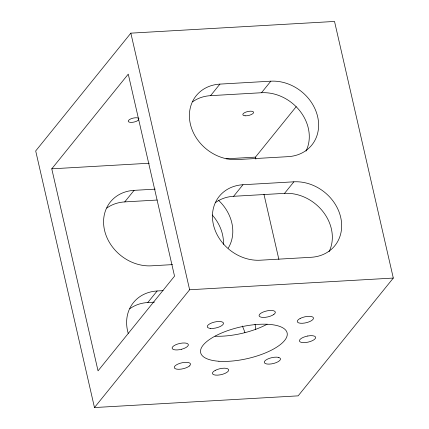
<?xml version="1.0" encoding="UTF-8"?>
<svg xmlns="http://www.w3.org/2000/svg" width="429" height="429" viewBox="0 0 429 429"><rect width="100%" height="100%" fill="white"/><g stroke="black" fill="none" stroke-linecap="round" stroke-linejoin="round"><path stroke-width="0.64" d="M130.85 33.146L35.698 150.938L94.471 407.55L298.15 395.854L393.302 278.062L334.529 21.45L130.85 33.146L189.623 289.757L94.471 407.55M51.77 168.828L128.266 74.131L174.533 276.147L98.037 370.844L51.77 168.828L149.271 163.229M106.821 208.054A41.581 35.114 38.9 0 1 124.753 201.903L134.084 190.353L155.244 189.135M192.642 101.807A41.581 35.114 38.9 0 1 210.58 95.656L219.905 84.111L270.828 81.183A41.581 35.114 38.9 0 1 317.658 116.726A41.581 35.114 38.9 0 1 288.111 156.655L237.194 159.583A41.581 35.114 38.9 0 1 190.358 124.04A41.581 35.114 38.9 0 1 219.905 84.111M210.58 95.656L261.497 92.734L270.828 81.183M226.067 158.816L255.448 157.132L296.214 106.66M129.864 308.687A41.581 35.114 38.9 0 1 147.801 302.531L157.132 290.985L163.084 290.642M215.69 202.44A41.581 35.114 38.9 0 1 233.623 196.289L242.953 184.738L293.876 181.816A41.581 35.114 38.9 0 1 340.706 217.358A41.581 35.114 38.9 0 1 311.159 257.287L260.242 260.21A41.581 35.114 38.9 0 1 213.406 224.667A41.581 35.114 38.9 0 1 242.953 184.738M233.623 196.289L284.545 193.361L293.876 181.816M124.753 201.903L157.159 200.043M172.533 264.613L151.367 265.824A41.581 35.114 38.9 0 1 104.537 230.282A41.581 35.114 38.9 0 1 134.084 190.353M189.623 289.757L393.302 278.062M147.801 302.531L154.419 302.15M255.448 157.132L255.893 159.084M263.953 194.273L278.882 259.443M284.545 193.361A41.581 35.114 38.9 0 1 323.386 212.135A41.581 35.114 38.9 0 1 329.048 251.743M261.497 92.734A41.581 35.114 38.9 0 1 300.338 111.502A41.581 35.114 38.9 0 1 306 151.11M138.733 119.782A5.545 2.022 -12.9 0 1 130.143 122.345A5.545 2.022 -12.9 0 1 130.936 118.812A5.545 2.022 -12.9 0 1 138.98 118.667M128.228 333.365A41.581 35.114 38.9 0 1 157.132 290.985M242.31 326.04A41.581 35.114 38.9 0 1 244.911 332.7M255.024 324.254A41.581 35.114 38.9 0 1 255.764 329.536M218.447 200.23A41.581 35.114 38.9 0 1 228.228 248.128M267.154 324.217A44.353 16.184 -12.9 0 1 215.047 336.207M212.242 214.988A41.581 35.114 38.9 0 1 223.445 244.364M189.393 366.001L188.079 366.897A8.317 3.035 -12.9 0 1 175.3 368.726A8.317 3.035 -12.9 0 1 180.362 363.197L182.47 362.687A8.317 3.035 -12.9 0 1 189.393 366.001M273.863 314.409L272.42 315.288A8.317 3.035 -12.9 0 1 259.191 316.044L259.105 315.256A8.317 3.035 -12.9 0 1 270.007 310.467A8.317 3.035 -12.9 0 1 273.863 314.409M215.347 370.324L213.91 371.203A8.317 3.035 -12.9 0 0 217.766 375.139A8.317 3.035 -12.9 0 0 228.668 370.356L228.577 369.562A8.317 3.035 -12.9 0 0 215.347 370.324M300.166 318.452L298.729 319.332A8.317 3.035 -12.9 0 0 304.654 323.037L306.778 322.587A8.317 3.035 -12.9 0 0 312.762 317.047A8.317 3.035 -12.9 0 0 300.166 318.452M307.775 335.998L305.663 336.497A8.317 3.035 -12.9 0 0 301.614 342.444L303.26 342.632A8.317 3.035 -12.9 0 0 315.326 338.502A8.317 3.035 -12.9 0 0 307.775 335.998M181.633 349.244L179.51 349.694A8.317 3.035 -12.9 0 1 172.597 346.9A8.317 3.035 -12.9 0 1 184.915 343.002L186.481 343.243A8.317 3.035 -12.9 0 1 181.633 349.244M278.335 357.341L276.694 357.153A8.317 3.035 -12.9 0 0 264.269 362.135L264.478 362.902A8.317 3.035 -12.9 0 0 276.238 362.612A8.317 3.035 -12.9 0 0 278.335 357.341M210.687 328.437L209.127 328.196A8.317 3.035 -12.9 0 1 211.947 322.833A8.317 3.035 -12.9 0 1 223.386 322.86L223.471 323.654A8.317 3.035 -12.9 0 1 210.687 328.437M218.924 361.256A44.353 16.184 -12.9 0 0 287.098 335.762A44.353 16.184 -12.9 0 0 225.638 331.392A44.353 16.184 -12.9 0 0 218.924 361.256M245.088 115.803A5.545 2.022 -12.9 0 0 253.609 112.612A5.545 2.022 -12.9 0 0 245.924 112.071A5.545 2.022 -12.9 0 0 245.088 115.803"/></g></svg>
